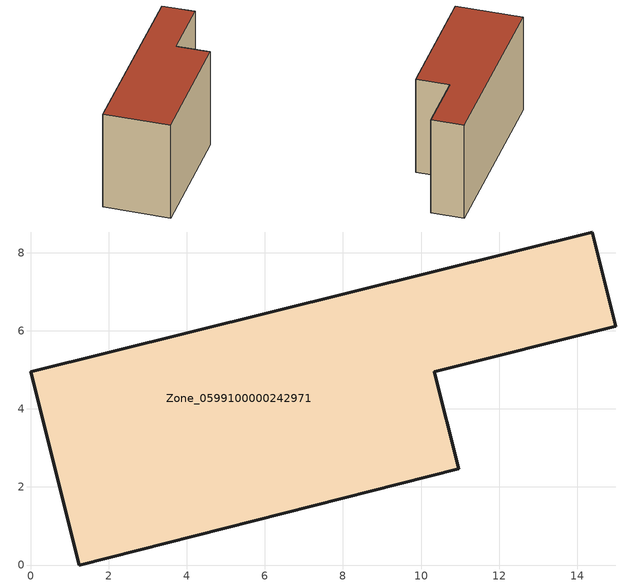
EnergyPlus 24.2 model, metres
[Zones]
Zone_0599100000242971
 floor ground (C_G): 0,4.95 14.39,8.53 14.99,6.11 10.34,4.95 10.97,2.46 1.24,0 z0
 wall outside (C_F): 1.24,0 10.97,2.46 10.34,4.95 14.99,6.11 14.39,8.53 0,4.95 1.24,0 z0:7.95
 roof outside (C_R): 14.39,8.53 0,4.95 1.24,0 10.97,2.46 10.34,4.95 14.99,6.11 z7.95
[BUILDING]
Pand.0599100000242971: North Axis=0; Terrain=City; Loads Convergence Tolerance Value=0.04; Temperature Convergence Tolerance Value=0.4; Solar Distribution=FullExterior; Maximum Number of Warmup Days=25; Minimum Number of Warmup Days=1
[Site:Location]
Rotterdam.The.Hague.AP_ZH_NLD Design_Conditions: Latitude=51.96; Longitude=4.45; Time Zone=1; Elevation=-4.5
[SITE:GROUNDTEMPERATURE:BUILDINGSURFACE]
18, 18, 18, 18, 18, 18, 18, 18, 18, 18, 18, 18
[MATERIAL] Thermal Absorptance=0.9; Solar Absorptance=0.7; Visible Absorptance=0.7
Name | Roughness | Thickness | Conductivity | Density | Specific Heat
G.TI.1975-1991 | MediumSmooth | 0.15 | 0.288461 | 540 | 1210
F.TI.1975-1991 | Rough | 0.3 | 0.230769 | 1920 | 840
R.TI.1975-1991 | MediumRough | 0.2 | 0.153846 | 1500 | 1000
[CONSTRUCTION]
C_G: G.TI.1975-1991
C_F: F.TI.1975-1991
C_R: R.TI.1975-1991
[ZONE]
Zone_0599100000242971: Type=1; Multiplier=1; Ceiling Height=Autocalculate; Volume=Autocalculate; Floor Area=autocalculate; Part of Total Floor Area=Yes
[ZONEINFILTRATION:DESIGNFLOWRATE]
Infil_Zone_0599100000242971: Zone or ZoneList or Space or SpaceList=Zone_0599100000242971; Schedule=AlwaysOn; Design Flow Rate Calculation Method=Flow/Area; Flow Rate per Floor Area=0.003; Constant Term Coefficient=1; Temperature Term Coefficient=0; Velocity Term Coefficient=0; Velocity Squared Term Coefficient=0
[HVACTEMPLATE:ZONE:IDEALLOADSAIRSYSTEM]
Zone_0599100000242971: Maximum Heating Supply Air Temperature=50; Minimum Cooling Supply Air Temperature=13; Maximum Heating Supply Air Humidity Ratio=0.0156; Minimum Cooling Supply Air Humidity Ratio=0.0077; Heating Limit=NoLimit; Cooling Limit=NoLimit; Dehumidification Control Type=ConstantSensibleHeatRatio; Cooling Sensible Heat Ratio=0.7; Dehumidification Setpoint=60; Humidification Control Type=None; Humidification Setpoint=30; Outdoor Air Method=None; Outdoor Air Flow Rate per Person=0.00944; Outdoor Air Flow Rate per Zone Floor Area=0; Outdoor Air Flow Rate per Zone=0; Demand Controlled Ventilation Type=None; Outdoor Air Economizer Type=NoEconomizer; Heat Recovery Type=None; Sensible Heat Recovery Effectiveness=0.7; Latent Heat Recovery Effectiveness=0.65
[ZONECONTROL:THERMOSTAT]
ThermostatControl_Zone_0599100000242971: Zone or ZoneList=Zone_0599100000242971; Control Type Schedule=DualSetpointControlType; Control 1=Thermostat_Zone_0599100000242971; Temperature Difference Between Cutout And Setpoint=0
[THERMOSTATSETPOINT:DUALSETPOINT]
Thermostat_Zone_0599100000242971: Heating Setpoint Temperature Schedule=HeatingSetpoint_Zone_0599100000242971; Cooling Setpoint Temperature Schedule=CoolingSetpoint_Zone_0599100000242971
[SCHEDULE:COMPACT]
HeatingSetpoint_Zone_0599100000242971: Through: 12/31, For: AllDays, Until: 24:00, 21
CoolingSetpoint_Zone_0599100000242971: Through: 12/31, For: AllDays, Until: 24:00, 24
DualSetpointControlType: Through: 12/31, For: AllDays, Until: 24:00, 4
AlwaysOn: Through: 12/31, For: AllDays, Until: 24:00, 1
